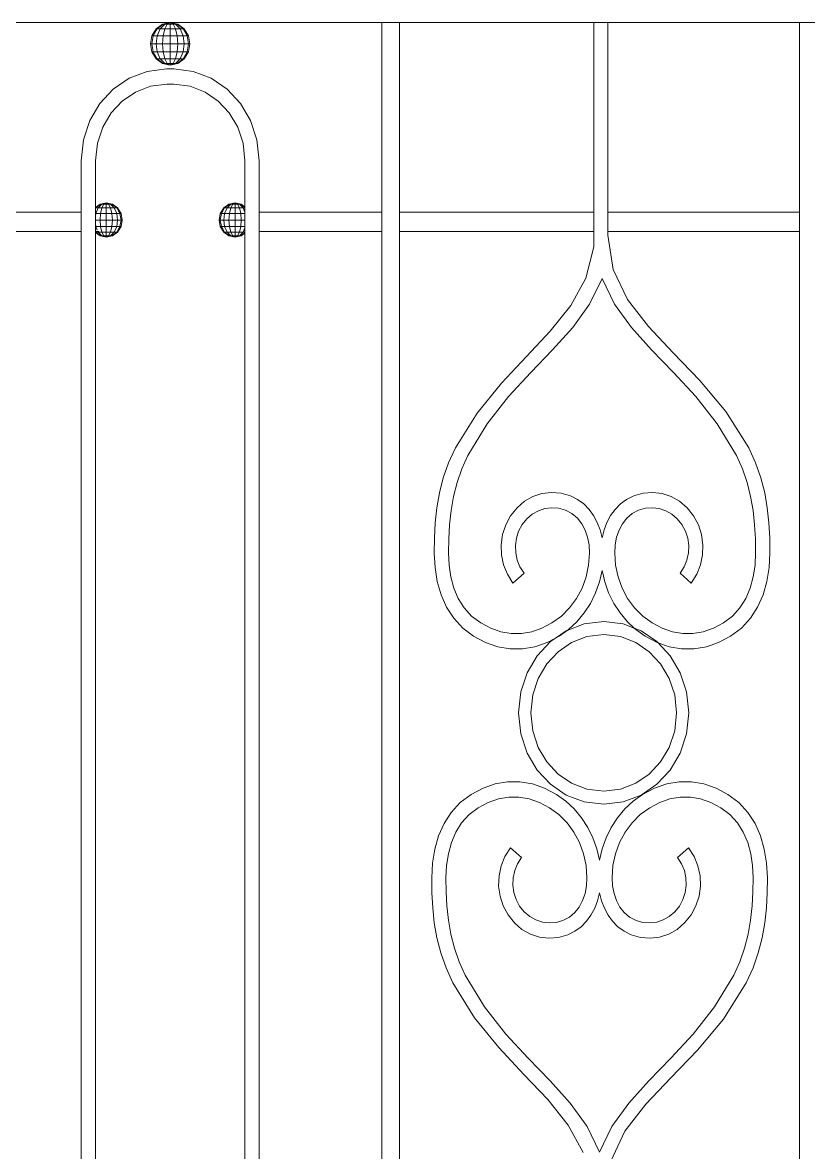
# Model space of a CAD drawing. Header units: millimetres. Extents: x 1832547 to 2001569, y -558009 to -417808.
# Drawn here: x 1949505 to 1949922, y -523340 to -522740 of the extents above; entities that cross this region are included whole.
import ezdxf

# ---------------------------------------------------------------- set-up
doc = ezdxf.new("R2010")
doc.units = ezdxf.units.MM
doc.header["$MEASUREMENT"] = 0
doc.layers.add('CA_manh 08', color=8, linetype='CONTINUOUS', lineweight=9)

msp = doc.modelspace()

# ---------------------------------------------------------------- linework, layer by layer
at = {"layer": 'CA_manh 08'}
for p, q in [((1949583.21, -522740.23), (1949472.68, -522740.23)), ((1949573.49, -522747.2), (1949575.77, -522743.53)), ((1949574.23, -522747.2), (1949576.34, -522743.53)), ((1949575.77, -522743.53), (1949579.18, -522741.09)), ((1949576.34, -522743.53), (1949575.77, -522743.53)), ((1949576.34, -522743.53), (1949579.49, -522741.09)), ((1949577.95, -522743.53), (1949576.34, -522743.53)), ((1949576.34, -522747.2), (1949577.95, -522743.53)), ((1949577.95, -522743.53), (1949580.36, -522741.09)), ((1949580.36, -522743.53), (1949577.95, -522743.53)), ((1949579.18, -522741.09), (1949583.21, -522740.23)), ((1949579.49, -522741.09), (1949579.18, -522741.09)), ((1949579.49, -522741.09), (1949583.21, -522740.23)), ((1949580.36, -522741.09), (1949579.49, -522741.09)), ((1949579.49, -522747.2), (1949580.36, -522743.53)), ((1949580.36, -522741.09), (1949583.21, -522740.23)), ((1949581.67, -522741.09), (1949580.36, -522741.09)), ((1949580.36, -522743.53), (1949581.67, -522741.09)), ((1949583.21, -522743.53), (1949580.36, -522743.53)), ((1949581.67, -522741.09), (1949583.21, -522740.23)), ((1949583.21, -522741.09), (1949581.67, -522741.09)), ((1949583.21, -522740.23), (1949583.21, -522741.09)), ((1949584.75, -522741.09), (1949583.21, -522740.23)), ((1949586.05, -522741.09), (1949583.21, -522740.23)), ((1949586.93, -522741.09), (1949583.21, -522740.23)), ((1949587.23, -522741.09), (1949583.21, -522740.23)), ((1949695.67, -522740.23), (1949583.21, -522740.23)), ((1949583.21, -522741.09), (1949584.75, -522741.09)), ((1949583.21, -522741.09), (1949583.21, -522743.53)), ((1949586.05, -522743.53), (1949583.21, -522743.53)), ((1949583.21, -522743.53), (1949583.21, -522747.2)), ((1949584.75, -522741.09), (1949586.05, -522741.09)), ((1949586.05, -522743.53), (1949584.75, -522741.09)), ((1949586.05, -522741.09), (1949586.93, -522741.09)), ((1949588.47, -522743.53), (1949586.05, -522741.09)), ((1949588.47, -522743.53), (1949586.05, -522743.53)), ((1949586.93, -522747.2), (1949586.05, -522743.53)), ((1949586.93, -522741.09), (1949587.23, -522741.09)), ((1949590.08, -522743.53), (1949586.93, -522741.09)), ((1949590.64, -522743.53), (1949587.23, -522741.09)), ((1949590.08, -522743.53), (1949588.47, -522743.53)), ((1949590.08, -522747.2), (1949588.47, -522743.53)), ((1949590.64, -522743.53), (1949590.08, -522743.53)), ((1949592.18, -522747.2), (1949590.08, -522743.53)), ((1949592.92, -522747.2), (1949590.64, -522743.53)), ((1949705.13, -522740.23), (1949695.67, -522740.23)), ((1949695.67, -522841), (1949695.67, -522740.23)), ((1949705.13, -522740.23), (1949705.13, -522841)), ((1949808.33, -522740.23), (1949705.13, -522740.23)), ((1949808.33, -522740.23), (1949808.33, -522841)), ((1949808.33, -522740.23), (1949815.9, -522740.23)), ((1949815.9, -522740.23), (1949815.9, -522841)), ((1949917.75, -522740.23), (1949815.9, -522740.23)), ((1949917.75, -522740.23), (1949927.2, -522740.23)), ((1949917.75, -522841), (1949917.75, -522740.23)), ((1949572.69, -522751.52), (1949573.49, -522747.2)), ((1949574.23, -522747.2), (1949573.49, -522747.2)), ((1949573.49, -522751.52), (1949574.23, -522747.2)), ((1949576.34, -522747.2), (1949574.23, -522747.2)), ((1949575.77, -522751.52), (1949576.34, -522747.2)), ((1949579.49, -522747.2), (1949576.34, -522747.2)), ((1949579.18, -522751.52), (1949579.49, -522747.2)), ((1949583.21, -522747.2), (1949579.49, -522747.2)), ((1949586.93, -522747.2), (1949583.21, -522747.2)), ((1949583.21, -522747.2), (1949583.21, -522751.52)), ((1949590.08, -522747.2), (1949586.93, -522747.2)), ((1949587.23, -522751.52), (1949586.93, -522747.2)), ((1949592.18, -522747.2), (1949590.08, -522747.2)), ((1949590.64, -522751.52), (1949590.08, -522747.2)), ((1949592.92, -522747.2), (1949592.18, -522747.2)), ((1949592.92, -522751.52), (1949592.18, -522747.2)), ((1949593.72, -522751.52), (1949592.92, -522747.2)), ((1949573.49, -522751.52), (1949572.69, -522751.52)), ((1949573.49, -522755.84), (1949572.69, -522751.52)), ((1949575.77, -522751.52), (1949573.49, -522751.52)), ((1949574.23, -522755.84), (1949573.49, -522751.52)), ((1949574.23, -522755.84), (1949573.49, -522755.84)), ((1949575.77, -522759.51), (1949573.49, -522755.84)), ((1949576.34, -522755.84), (1949574.23, -522755.84)), ((1949576.34, -522759.51), (1949574.23, -522755.84)), ((1949579.18, -522751.52), (1949575.77, -522751.52)), ((1949576.34, -522755.84), (1949575.77, -522751.52)), ((1949579.49, -522755.84), (1949576.34, -522755.84)), ((1949577.95, -522759.51), (1949576.34, -522755.84)), ((1949583.21, -522751.52), (1949579.18, -522751.52)), ((1949579.49, -522755.84), (1949579.18, -522751.52)), ((1949583.21, -522755.84), (1949579.49, -522755.84)), ((1949580.36, -522759.51), (1949579.49, -522755.84)), ((1949587.23, -522751.52), (1949583.21, -522751.52)), ((1949583.21, -522751.52), (1949583.21, -522755.84)), ((1949586.93, -522755.84), (1949583.21, -522755.84)), ((1949583.21, -522755.84), (1949583.21, -522759.51)), ((1949586.05, -522759.51), (1949586.93, -522755.84)), ((1949586.93, -522755.84), (1949587.23, -522751.52)), ((1949590.08, -522755.84), (1949586.93, -522755.84)), ((1949590.64, -522751.52), (1949587.23, -522751.52)), ((1949588.47, -522759.51), (1949590.08, -522755.84)), ((1949590.08, -522755.84), (1949590.64, -522751.52)), ((1949592.18, -522755.84), (1949590.08, -522755.84)), ((1949590.08, -522759.51), (1949592.18, -522755.84)), ((1949592.92, -522751.52), (1949590.64, -522751.52)), ((1949590.64, -522759.51), (1949592.92, -522755.84)), ((1949592.18, -522755.84), (1949592.92, -522751.52)), ((1949592.92, -522755.84), (1949592.18, -522755.84)), ((1949593.72, -522751.52), (1949592.92, -522751.52)), ((1949592.92, -522755.84), (1949593.72, -522751.52)), ((1949576.34, -522759.51), (1949575.77, -522759.51)), ((1949579.18, -522761.96), (1949575.77, -522759.51)), ((1949577.95, -522759.51), (1949576.34, -522759.51)), ((1949579.49, -522761.96), (1949576.34, -522759.51)), ((1949580.36, -522759.51), (1949577.95, -522759.51)), ((1949580.36, -522761.96), (1949577.95, -522759.51)), ((1949579.49, -522761.96), (1949579.18, -522761.96)), ((1949583.21, -522762.82), (1949579.18, -522761.96)), ((1949580.36, -522761.96), (1949579.49, -522761.96)), ((1949583.21, -522762.82), (1949579.49, -522761.96)), ((1949583.21, -522759.51), (1949580.36, -522759.51)), ((1949581.67, -522761.96), (1949580.36, -522759.51)), ((1949581.67, -522761.96), (1949580.36, -522761.96)), ((1949583.21, -522762.82), (1949580.36, -522761.96)), ((1949583.21, -522761.96), (1949581.67, -522761.96)), ((1949583.21, -522762.82), (1949581.67, -522761.96)), ((1949586.05, -522759.51), (1949583.21, -522759.51)), ((1949583.21, -522759.51), (1949583.21, -522761.96)), ((1949584.75, -522761.96), (1949583.21, -522761.96)), ((1949583.21, -522761.96), (1949583.21, -522762.82)), ((1949583.21, -522762.82), (1949587.23, -522761.96)), ((1949583.21, -522762.82), (1949586.93, -522761.96)), ((1949583.21, -522762.82), (1949586.05, -522761.96)), ((1949583.21, -522762.82), (1949584.75, -522761.96)), ((1949584.75, -522761.96), (1949586.05, -522759.51)), ((1949586.05, -522761.96), (1949584.75, -522761.96)), ((1949588.47, -522759.51), (1949586.05, -522759.51)), ((1949586.05, -522761.96), (1949588.47, -522759.51)), ((1949586.93, -522761.96), (1949586.05, -522761.96)), ((1949586.93, -522761.96), (1949590.08, -522759.51)), ((1949586.93, -522761.96), (1949587.23, -522761.96)), ((1949587.23, -522761.96), (1949590.64, -522759.51)), ((1949590.08, -522759.51), (1949588.47, -522759.51)), ((1949590.64, -522759.51), (1949590.08, -522759.51)), ((1949570.92, -522766.14), (1949561.37, -522769.81)), ((1949581.32, -522764.85), (1949570.92, -522766.14)), ((1949585.11, -522764.85), (1949581.32, -522764.85)), ((1949595.51, -522766.14), (1949585.11, -522764.85)), ((1949605.06, -522769.81), (1949595.51, -522766.14)), ((1949561.37, -522769.81), (1949552.94, -522775.57)), ((1949564.71, -522777.12), (1949572.68, -522774.06)), ((1949572.68, -522774.06), (1949581.35, -522772.98)), ((1949581.35, -522772.98), (1949585.07, -522772.98)), ((1949585.07, -522772.98), (1949593.75, -522774.06)), ((1949593.75, -522774.06), (1949601.72, -522777.12)), ((1949613.49, -522775.57), (1949605.06, -522769.81)), ((1949552.94, -522775.57), (1949545.9, -522783.13)), ((1949557.68, -522781.92), (1949564.71, -522777.12)), ((1949601.72, -522777.12), (1949608.75, -522781.92)), ((1949620.53, -522783.13), (1949613.49, -522775.57)), ((1949545.9, -522783.13), (1949540.54, -522792.18)), ((1949551.81, -522788.23), (1949557.68, -522781.92)), ((1949608.75, -522781.92), (1949614.61, -522788.22)), ((1949625.89, -522792.18), (1949620.53, -522783.13)), ((1949540.54, -522792.18), (1949537.12, -522802.45)), ((1949547.34, -522795.78), (1949551.81, -522788.23)), ((1949614.61, -522788.22), (1949619.09, -522795.77)), ((1949629.31, -522802.45), (1949625.89, -522792.18)), ((1949544.49, -522804.34), (1949547.34, -522795.78)), ((1949619.09, -522795.77), (1949621.94, -522804.33)), ((1949537.12, -522802.45), (1949535.92, -522813.62)), ((1949543.49, -522813.65), (1949544.49, -522804.34)), ((1949621.94, -522804.33), (1949622.94, -522813.65)), ((1949630.51, -522813.62), (1949629.31, -522802.45)), ((1949535.92, -522841), (1949535.92, -522813.62)), ((1949543.49, -522813.65), (1949543.49, -522838.46)), ((1949622.94, -522838.1), (1949622.94, -522813.65)), ((1949630.51, -522813.62), (1949630.51, -522841)), ((1949543.49, -522838.46), (1949545.98, -522836.67)), ((1949543.49, -522838.65), (1949543.49, -522838.46)), ((1949543.68, -522838.65), (1949543.49, -522838.65)), ((1949543.49, -522838.99), (1949543.68, -522838.65)), ((1949543.49, -522838.99), (1949543.49, -522838.65)), ((1949543.49, -522841), (1949543.49, -522838.99)), ((1949543.68, -522838.65), (1949546.23, -522836.67)), ((1949544.99, -522838.65), (1949543.68, -522838.65)), ((1949543.68, -522841.62), (1949544.99, -522838.65)), ((1949544.99, -522838.65), (1949546.94, -522836.67)), ((1949546.94, -522838.65), (1949544.99, -522838.65)), ((1949545.98, -522836.67), (1949549.24, -522835.97)), ((1949546.23, -522836.67), (1949545.98, -522836.67)), ((1949546.23, -522836.67), (1949549.24, -522835.97)), ((1949546.94, -522836.67), (1949546.23, -522836.67)), ((1949546.23, -522841.62), (1949546.94, -522838.65)), ((1949546.94, -522836.67), (1949549.24, -522835.97)), ((1949548, -522836.67), (1949546.94, -522836.67)), ((1949546.94, -522838.65), (1949548, -522836.67)), ((1949549.24, -522838.65), (1949546.94, -522838.65)), ((1949548, -522836.67), (1949549.24, -522835.97)), ((1949549.24, -522836.67), (1949548, -522836.67)), ((1949549.24, -522835.97), (1949549.24, -522836.67)), ((1949550.49, -522836.67), (1949549.24, -522835.97)), ((1949552.5, -522836.67), (1949549.24, -522835.97)), ((1949552.25, -522836.67), (1949549.24, -522835.97)), ((1949551.55, -522836.67), (1949549.24, -522835.97)), ((1949549.24, -522836.67), (1949550.49, -522836.67)), ((1949549.24, -522836.67), (1949549.24, -522838.65)), ((1949551.55, -522838.65), (1949549.24, -522838.65)), ((1949549.24, -522838.65), (1949549.24, -522841.62)), ((1949551.55, -522836.67), (1949550.49, -522836.67)), ((1949551.55, -522838.65), (1949550.49, -522836.67)), ((1949552.25, -522836.67), (1949551.55, -522836.67)), ((1949553.5, -522838.65), (1949551.55, -522836.67)), ((1949553.5, -522838.65), (1949551.55, -522838.65)), ((1949552.25, -522841.62), (1949551.55, -522838.65)), ((1949552.5, -522836.67), (1949552.25, -522836.67)), ((1949554.8, -522838.65), (1949552.25, -522836.67)), ((1949555.26, -522838.65), (1949552.5, -522836.67)), ((1949554.8, -522838.65), (1949553.5, -522838.65)), ((1949554.8, -522841.62), (1949553.5, -522838.65)), ((1949554.8, -522838.65), (1949555.26, -522838.65)), ((1949556.51, -522841.62), (1949554.8, -522838.65)), ((1949557.11, -522841.62), (1949555.26, -522838.65)), ((1949609.82, -522841.62), (1949611.67, -522838.65)), ((1949610.42, -522841.62), (1949612.13, -522838.65)), ((1949611.67, -522838.65), (1949614.43, -522836.67)), ((1949612.13, -522838.65), (1949611.67, -522838.65)), ((1949612.13, -522838.65), (1949614.68, -522836.67)), ((1949613.43, -522838.65), (1949612.13, -522838.65)), ((1949612.13, -522841.62), (1949613.43, -522838.65)), ((1949613.43, -522838.65), (1949615.38, -522836.67)), ((1949615.38, -522838.65), (1949613.43, -522838.65)), ((1949614.43, -522836.67), (1949617.69, -522835.97)), ((1949614.68, -522836.67), (1949614.43, -522836.67)), ((1949614.68, -522836.67), (1949617.69, -522835.97)), ((1949615.38, -522836.67), (1949614.68, -522836.67)), ((1949614.68, -522841.62), (1949615.38, -522838.65)), ((1949615.38, -522836.67), (1949617.69, -522835.97)), ((1949616.44, -522836.67), (1949615.38, -522836.67)), ((1949615.38, -522838.65), (1949616.44, -522836.67)), ((1949617.69, -522838.65), (1949615.38, -522838.65)), ((1949616.44, -522836.67), (1949617.69, -522835.97)), ((1949617.69, -522836.67), (1949616.44, -522836.67)), ((1949617.69, -522835.97), (1949617.69, -522836.67)), ((1949618.93, -522836.67), (1949617.69, -522835.97)), ((1949620.94, -522836.67), (1949617.69, -522835.97)), ((1949620.7, -522836.67), (1949617.69, -522835.97)), ((1949619.99, -522836.67), (1949617.69, -522835.97)), ((1949617.69, -522836.67), (1949618.93, -522836.67)), ((1949617.69, -522836.67), (1949617.69, -522838.65)), ((1949619.99, -522838.65), (1949617.69, -522838.65)), ((1949617.69, -522838.65), (1949617.69, -522841.62)), ((1949619.99, -522836.67), (1949618.93, -522836.67)), ((1949619.99, -522838.65), (1949618.93, -522836.67)), ((1949620.7, -522836.67), (1949619.99, -522836.67)), ((1949621.94, -522838.65), (1949619.99, -522836.67)), ((1949621.94, -522838.65), (1949619.99, -522838.65)), ((1949620.7, -522841.62), (1949619.99, -522838.65)), ((1949620.94, -522836.67), (1949620.7, -522836.67)), ((1949622.94, -522838.41), (1949620.7, -522836.67)), ((1949622.94, -522838.1), (1949620.94, -522836.67)), ((1949622.94, -522838.65), (1949621.94, -522838.65)), ((1949622.94, -522840.92), (1949621.94, -522838.65)), ((1949622.94, -522838.41), (1949622.94, -522838.1)), ((1949622.94, -522838.41), (1949622.94, -522838.65)), ((1949622.94, -522838.65), (1949622.94, -522840.92)), ((1949535.92, -522841), (1949472.68, -522841)), ((1949535.92, -522841), (1949535.92, -522851.16)), ((1949543.61, -522841), (1949543.49, -522841)), ((1949543.49, -522841.62), (1949543.49, -522841)), ((1949543.68, -522841.62), (1949543.49, -522841.62)), ((1949543.49, -522843.09), (1949543.68, -522841.62)), ((1949543.49, -522843.09), (1949543.49, -522841.62)), ((1949543.49, -522845.12), (1949543.49, -522843.09)), ((1949545.98, -522845.12), (1949543.49, -522845.12)), ((1949543.49, -522847.14), (1949543.49, -522845.12)), ((1949546.23, -522841.62), (1949543.68, -522841.62)), ((1949545.98, -522845.12), (1949546.23, -522841.62)), ((1949549.24, -522845.12), (1949545.98, -522845.12)), ((1949546.23, -522848.61), (1949545.98, -522845.12)), ((1949549.24, -522841.62), (1949546.23, -522841.62)), ((1949552.25, -522841.62), (1949549.24, -522841.62)), ((1949549.24, -522841.62), (1949549.24, -522845.12)), ((1949552.5, -522845.12), (1949549.24, -522845.12)), ((1949549.24, -522845.12), (1949549.24, -522848.61)), ((1949554.8, -522841.62), (1949552.25, -522841.62)), ((1949552.5, -522845.12), (1949552.25, -522841.62)), ((1949552.25, -522848.61), (1949552.5, -522845.12)), ((1949555.26, -522845.12), (1949552.5, -522845.12)), ((1949556.51, -522841.62), (1949554.8, -522841.62)), ((1949555.26, -522845.12), (1949554.8, -522841.62)), ((1949554.8, -522848.61), (1949555.26, -522845.12)), ((1949557.11, -522845.12), (1949555.26, -522845.12)), ((1949557.11, -522841.62), (1949556.51, -522841.62)), ((1949557.11, -522845.12), (1949556.51, -522841.62)), ((1949556.51, -522848.61), (1949557.11, -522845.12)), ((1949557.75, -522845.12), (1949557.11, -522841.62)), ((1949557.75, -522845.12), (1949557.11, -522845.12)), ((1949557.11, -522848.61), (1949557.75, -522845.12)), ((1949609.17, -522845.12), (1949609.82, -522841.62)), ((1949609.82, -522845.12), (1949609.17, -522845.12)), ((1949609.82, -522848.61), (1949609.17, -522845.12)), ((1949610.42, -522841.62), (1949609.82, -522841.62)), ((1949609.82, -522845.12), (1949610.42, -522841.62)), ((1949611.67, -522845.12), (1949609.82, -522845.12)), ((1949610.42, -522848.61), (1949609.82, -522845.12)), ((1949612.13, -522841.62), (1949610.42, -522841.62)), ((1949611.67, -522845.12), (1949612.13, -522841.62)), ((1949614.43, -522845.12), (1949611.67, -522845.12)), ((1949612.13, -522848.61), (1949611.67, -522845.12)), ((1949614.68, -522841.62), (1949612.13, -522841.62)), ((1949614.43, -522845.12), (1949614.68, -522841.62)), ((1949617.69, -522845.12), (1949614.43, -522845.12)), ((1949614.68, -522848.61), (1949614.43, -522845.12)), ((1949617.69, -522841.62), (1949614.68, -522841.62)), ((1949620.7, -522841.62), (1949617.69, -522841.62)), ((1949617.69, -522841.62), (1949617.69, -522845.12)), ((1949620.94, -522845.12), (1949617.69, -522845.12)), ((1949617.69, -522845.12), (1949617.69, -522848.61)), ((1949622.94, -522841.62), (1949620.7, -522841.62)), ((1949620.94, -522845.12), (1949620.7, -522841.62)), ((1949620.7, -522848.61), (1949620.94, -522845.12)), ((1949622.94, -522845.12), (1949620.94, -522845.12)), ((1949622.94, -522840.92), (1949622.94, -522841.62)), ((1949622.94, -522841.62), (1949622.94, -522845.12)), ((1949622.94, -522845.12), (1949622.94, -522848.61)), ((1949695.67, -522841), (1949630.51, -522841)), ((1949630.51, -522841), (1949630.51, -522851.16)), ((1949695.67, -522841), (1949695.67, -522851.16)), ((1949808.33, -522841), (1949705.13, -522841)), ((1949705.13, -522851.16), (1949705.13, -522841)), ((1949808.33, -522851.16), (1949808.33, -522841)), ((1949917.75, -522841), (1949815.9, -522841)), ((1949815.9, -522841), (1949815.9, -522851.16)), ((1949917.75, -522851.16), (1949917.75, -522841)), ((1949472.68, -522851.16), (1949535.92, -522851.16)), ((1949535.92, -523363.43), (1949535.92, -522851.16)), ((1949543.68, -522848.61), (1949543.49, -522847.14)), ((1949543.49, -522848.61), (1949543.49, -522847.14)), ((1949543.68, -522848.61), (1949543.49, -522848.61)), ((1949543.49, -522851.16), (1949543.49, -522848.61)), ((1949543.49, -522851.16), (1949544.8, -522851.16)), ((1949543.49, -522851.25), (1949543.49, -522851.16)), ((1949543.68, -522851.58), (1949543.49, -522851.25)), ((1949543.49, -522851.58), (1949543.49, -522851.25)), ((1949543.68, -522851.58), (1949543.49, -522851.58)), ((1949543.49, -522851.77), (1949543.49, -522851.58)), ((1949543.49, -522851.77), (1949543.49, -523361.66)), ((1949545.98, -522853.56), (1949543.49, -522851.77)), ((1949546.23, -522848.61), (1949543.68, -522848.61)), ((1949544.48, -522850.42), (1949543.68, -522848.61)), ((1949544.99, -522851.58), (1949543.68, -522851.58)), ((1949546.23, -522853.56), (1949543.68, -522851.58)), ((1949544.99, -522851.58), (1949544.8, -522851.16)), ((1949544.8, -522851.16), (1949545.28, -522851.16)), ((1949546.94, -522851.58), (1949544.99, -522851.58)), ((1949546.94, -522853.56), (1949544.99, -522851.58)), ((1949549.24, -522848.61), (1949546.23, -522848.61)), ((1949546.94, -522851.58), (1949546.23, -522848.61)), ((1949549.24, -522851.58), (1949546.94, -522851.58)), ((1949548, -522853.56), (1949546.94, -522851.58)), ((1949552.25, -522848.61), (1949549.24, -522848.61)), ((1949549.24, -522848.61), (1949549.24, -522851.58)), ((1949551.55, -522851.58), (1949549.24, -522851.58)), ((1949549.24, -522851.58), (1949549.24, -522853.56)), ((1949550.49, -522853.56), (1949551.55, -522851.58)), ((1949551.55, -522851.58), (1949552.25, -522848.61)), ((1949553.5, -522851.58), (1949551.55, -522851.58)), ((1949551.55, -522853.56), (1949553.5, -522851.58)), ((1949554.8, -522848.61), (1949552.25, -522848.61)), ((1949552.25, -522853.56), (1949554.8, -522851.58)), ((1949552.5, -522853.56), (1949555.26, -522851.58)), ((1949553.5, -522851.58), (1949554.8, -522848.61)), ((1949554.8, -522851.58), (1949553.5, -522851.58)), ((1949556.51, -522848.61), (1949554.8, -522848.61)), ((1949554.8, -522851.58), (1949556.51, -522848.61)), ((1949555.26, -522851.58), (1949554.8, -522851.58)), ((1949555.26, -522851.58), (1949557.11, -522848.61)), ((1949557.11, -522848.61), (1949556.51, -522848.61)), ((1949610.42, -522848.61), (1949609.82, -522848.61)), ((1949611.67, -522851.58), (1949609.82, -522848.61)), ((1949612.13, -522848.61), (1949610.42, -522848.61)), ((1949612.13, -522851.58), (1949610.42, -522848.61)), ((1949612.13, -522851.58), (1949611.67, -522851.58)), ((1949614.43, -522853.56), (1949611.67, -522851.58)), ((1949614.68, -522848.61), (1949612.13, -522848.61)), ((1949613.43, -522851.58), (1949612.13, -522848.61)), ((1949613.43, -522851.58), (1949612.13, -522851.58)), ((1949614.68, -522853.56), (1949612.13, -522851.58)), ((1949615.38, -522851.58), (1949613.43, -522851.58)), ((1949615.38, -522853.56), (1949613.43, -522851.58)), ((1949617.69, -522848.61), (1949614.68, -522848.61)), ((1949615.38, -522851.58), (1949614.68, -522848.61)), ((1949617.69, -522851.58), (1949615.38, -522851.58)), ((1949616.44, -522853.56), (1949615.38, -522851.58)), ((1949620.7, -522848.61), (1949617.69, -522848.61)), ((1949617.69, -522848.61), (1949617.69, -522851.58)), ((1949619.99, -522851.58), (1949617.69, -522851.58)), ((1949617.69, -522851.58), (1949617.69, -522853.56)), ((1949618.93, -522853.56), (1949619.99, -522851.58)), ((1949619.99, -522851.58), (1949620.7, -522848.61)), ((1949621.94, -522851.58), (1949619.99, -522851.58)), ((1949619.99, -522853.56), (1949621.94, -522851.58)), ((1949622.94, -522848.61), (1949620.7, -522848.61)), ((1949620.7, -522853.56), (1949622.94, -522851.82)), ((1949620.94, -522853.56), (1949622.94, -522852.13)), ((1949621.94, -522851.58), (1949622.94, -522849.32)), ((1949622.94, -522851.58), (1949621.94, -522851.58)), ((1949622.94, -522848.61), (1949622.94, -522849.32)), ((1949622.94, -522849.32), (1949622.94, -522851.58)), ((1949622.94, -522851.58), (1949622.94, -522851.82)), ((1949622.94, -522852.13), (1949622.94, -522851.82)), ((1949622.94, -522852.13), (1949622.94, -523368.32)), ((1949630.51, -522851.16), (1949695.67, -522851.16)), ((1949630.51, -522851.16), (1949630.51, -523363.43)), ((1949695.67, -523363.43), (1949695.67, -522851.16)), ((1949705.13, -522851.16), (1949808.33, -522851.16)), ((1949705.13, -522851.16), (1949705.13, -523363.43)), ((1949808.33, -522859.32), (1949808.33, -522851.16)), ((1949815.9, -522851.16), (1949917.75, -522851.16)), ((1949815.9, -522851.16), (1949815.9, -522853.15)), ((1949917.75, -523363.43), (1949917.75, -522851.16)), ((1949546.23, -522853.56), (1949545.98, -522853.56)), ((1949549.24, -522854.26), (1949545.98, -522853.56)), ((1949546.94, -522853.56), (1949546.23, -522853.56)), ((1949549.24, -522854.26), (1949546.23, -522853.56)), ((1949548, -522853.56), (1949546.94, -522853.56)), ((1949549.24, -522854.26), (1949546.94, -522853.56)), ((1949549.24, -522853.56), (1949548, -522853.56)), ((1949549.24, -522854.26), (1949548, -522853.56)), ((1949550.49, -522853.56), (1949549.24, -522853.56)), ((1949549.24, -522853.56), (1949549.24, -522854.26)), ((1949549.24, -522854.26), (1949552.5, -522853.56)), ((1949549.24, -522854.26), (1949552.25, -522853.56)), ((1949549.24, -522854.26), (1949551.55, -522853.56)), ((1949549.24, -522854.26), (1949550.49, -522853.56)), ((1949551.55, -522853.56), (1949550.49, -522853.56)), ((1949552.25, -522853.56), (1949551.55, -522853.56)), ((1949552.25, -522853.56), (1949552.5, -522853.56)), ((1949614.68, -522853.56), (1949614.43, -522853.56)), ((1949617.69, -522854.26), (1949614.43, -522853.56)), ((1949615.38, -522853.56), (1949614.68, -522853.56)), ((1949617.69, -522854.26), (1949614.68, -522853.56)), ((1949616.44, -522853.56), (1949615.38, -522853.56)), ((1949617.69, -522854.26), (1949615.38, -522853.56)), ((1949617.69, -522853.56), (1949616.44, -522853.56)), ((1949617.69, -522854.26), (1949616.44, -522853.56)), ((1949618.93, -522853.56), (1949617.69, -522853.56)), ((1949617.69, -522853.56), (1949617.69, -522854.26)), ((1949617.69, -522854.26), (1949620.94, -522853.56)), ((1949617.69, -522854.26), (1949620.7, -522853.56)), ((1949617.69, -522854.26), (1949619.99, -522853.56)), ((1949617.69, -522854.26), (1949618.93, -522853.56)), ((1949619.99, -522853.56), (1949618.93, -522853.56)), ((1949620.7, -522853.56), (1949619.99, -522853.56)), ((1949620.7, -522853.56), (1949620.94, -522853.56)), ((1949815.9, -522853.15), (1949818.74, -522871.46)), ((1949804.18, -522875.94), (1949808.33, -522859.32)), ((1949796.13, -522890.56), (1949804.18, -522875.94)), ((1949812.79, -522876.17), (1949806.17, -522889.88)), ((1949819.41, -522889.88), (1949812.79, -522876.17)), ((1949818.74, -522871.46), (1949826.33, -522887.25)), ((1949826.33, -522887.25), (1949837.38, -522901.6)), ((1949785.24, -522904.11), (1949796.13, -522890.56)), ((1949806.17, -522889.88), (1949797.18, -522902.28)), ((1949828.41, -522902.28), (1949819.41, -522889.88)), ((1949772.6, -522917.51), (1949785.24, -522904.11)), ((1949797.18, -522902.28), (1949786.52, -522914.09)), ((1949839.07, -522914.09), (1949828.41, -522902.28)), ((1949837.38, -522901.6), (1949850.63, -522915.58)), ((1949759.26, -522931.7), (1949772.6, -522917.51)), ((1949786.52, -522914.09), (1949774.9, -522926.04)), ((1949850.68, -522926.04), (1949839.07, -522914.09)), ((1949850.63, -522915.58), (1949864.8, -522930.28)), ((1949774.9, -522926.04), (1949763.04, -522938.88)), ((1949862.55, -522938.88), (1949850.68, -522926.04)), ((1949864.8, -522930.28), (1949878.6, -522946.78)), ((1949746.31, -522947.61), (1949759.26, -522931.7)), ((1949763.04, -522938.88), (1949751.64, -522953.33)), ((1949873.94, -522953.33), (1949862.55, -522938.88)), ((1949734.81, -522966.16), (1949746.31, -522947.61)), ((1949878.6, -522946.78), (1949890.78, -522966.16)), ((1949751.64, -522953.33), (1949741.42, -522970.12)), ((1949884.17, -522970.12), (1949873.94, -522953.33)), ((1949731.18, -522974.09), (1949734.81, -522966.16)), ((1949890.78, -522966.16), (1949894.41, -522974.09)), ((1949741.42, -522970.12), (1949738.19, -522977.24)), ((1949887.4, -522977.24), (1949884.17, -522970.12)), ((1949728.4, -522982.03), (1949731.18, -522974.09)), ((1949738.19, -522977.24), (1949735.68, -522984.53)), ((1949889.91, -522984.53), (1949887.4, -522977.24)), ((1949894.41, -522974.09), (1949897.18, -522982.03)), ((1949726.37, -522989.99), (1949728.4, -522982.03)), ((1949735.68, -522984.53), (1949733.81, -522991.95)), ((1949891.77, -522991.95), (1949889.91, -522984.53)), ((1949897.18, -522982.03), (1949899.22, -522989.99)), ((1949724.97, -522997.97), (1949726.37, -522989.99)), ((1949776.05, -522992.01), (1949780.85, -522990.42)), ((1949780.85, -522990.42), (1949785.87, -522989.8)), ((1949785.87, -522989.8), (1949790.96, -522990.2)), ((1949790.96, -522990.2), (1949796, -522991.64)), ((1949829.59, -522991.64), (1949834.63, -522990.2)), ((1949834.63, -522990.2), (1949839.72, -522989.8)), ((1949839.72, -522989.8), (1949844.73, -522990.42)), ((1949844.73, -522990.42), (1949849.54, -522992.01)), ((1949899.22, -522989.99), (1949900.61, -522997.97)), ((1949733.81, -522991.95), (1949732.51, -522999.45)), ((1949767.57, -522997.92), (1949771.58, -522994.52)), ((1949771.58, -522994.52), (1949776.05, -522992.01)), ((1949796, -522991.64), (1949799.73, -522993.51)), ((1949799.73, -522993.51), (1949803.01, -522995.93)), ((1949803.01, -522995.93), (1949805.86, -522998.82)), ((1949819.73, -522998.82), (1949822.57, -522995.93)), ((1949822.57, -522995.93), (1949825.86, -522993.51)), ((1949825.86, -522993.51), (1949829.59, -522991.64)), ((1949849.54, -522992.01), (1949854.01, -522994.52)), ((1949854.01, -522994.52), (1949858.02, -522997.92)), ((1949893.08, -522999.45), (1949891.77, -522991.95)), ((1949724.12, -523005.96), (1949724.97, -522997.97)), ((1949732.51, -522999.45), (1949731.69, -523006.98)), ((1949761.56, -523007.02), (1949764.16, -523002.17)), ((1949764.16, -523002.17), (1949767.57, -522997.92)), ((1949775.69, -523001.34), (1949772.8, -523003.8)), ((1949778.92, -522999.52), (1949775.69, -523001.34)), ((1949782.39, -522998.37), (1949778.92, -522999.52)), ((1949786.01, -522997.92), (1949782.39, -522998.37)), ((1949789.7, -522998.21), (1949786.01, -522997.92)), ((1949793.35, -522999.26), (1949789.7, -522998.21)), ((1949796.79, -523001.07), (1949793.35, -522999.26)), ((1949799.66, -523003.48), (1949796.79, -523001.07)), ((1949805.86, -522998.82), (1949808.26, -523002.13)), ((1949808.26, -523002.13), (1949810.21, -523005.79)), ((1949815.37, -523005.79), (1949817.33, -523002.13)), ((1949817.33, -523002.13), (1949819.73, -522998.82)), ((1949828.8, -523001.07), (1949825.92, -523003.48)), ((1949832.23, -522999.26), (1949828.8, -523001.07)), ((1949835.89, -522998.21), (1949832.23, -522999.26)), ((1949839.57, -522997.92), (1949835.89, -522998.21)), ((1949843.2, -522998.37), (1949839.57, -522997.92)), ((1949846.67, -522999.52), (1949843.2, -522998.37)), ((1949849.89, -523001.34), (1949846.67, -522999.52)), ((1949852.79, -523003.8), (1949849.89, -523001.34)), ((1949858.02, -522997.92), (1949861.43, -523002.17)), ((1949861.43, -523002.17), (1949864.03, -523007.03)), ((1949893.9, -523006.98), (1949893.08, -522999.45)), ((1949900.61, -522997.97), (1949901.47, -523005.96)), ((1949723.69, -523013.96), (1949724.12, -523005.96)), ((1949731.69, -523006.98), (1949731.26, -523014.49)), ((1949759.9, -523012.21), (1949761.56, -523007.02)), ((1949770.33, -523006.87), (1949768.45, -523010.39)), ((1949772.8, -523003.8), (1949770.33, -523006.87)), ((1949802, -523006.41), (1949799.66, -523003.48)), ((1949803.8, -523009.8), (1949802, -523006.41)), ((1949810.21, -523005.79), (1949811.73, -523009.76)), ((1949813.86, -523009.76), (1949815.37, -523005.79)), ((1949823.59, -523006.41), (1949821.79, -523009.8)), ((1949825.92, -523003.48), (1949823.59, -523006.41)), ((1949855.25, -523006.87), (1949852.79, -523003.8)), ((1949857.14, -523010.39), (1949855.25, -523006.87)), ((1949864.03, -523007.03), (1949865.69, -523012.21)), ((1949894.32, -523014.49), (1949893.9, -523006.98)), ((1949901.47, -523005.96), (1949901.89, -523013.96)), ((1949723.6, -523021.98), (1949723.69, -523013.96)), ((1949731.26, -523014.49), (1949731.16, -523021.92)), ((1949759.16, -523017.57), (1949759.9, -523012.21)), ((1949767.24, -523014.15), (1949766.72, -523018.04)), ((1949768.45, -523010.39), (1949767.24, -523014.15)), ((1949805.08, -523013.58), (1949803.8, -523009.8)), ((1949805.84, -523017.66), (1949805.08, -523013.58)), ((1949811.73, -523009.76), (1949812.79, -523013.96)), ((1949812.79, -523013.96), (1949813.86, -523009.76)), ((1949820.51, -523013.58), (1949819.75, -523017.66)), ((1949821.79, -523009.8), (1949820.51, -523013.58)), ((1949858.34, -523014.15), (1949857.14, -523010.39)), ((1949858.87, -523018.04), (1949858.34, -523014.15)), ((1949865.69, -523012.21), (1949866.42, -523017.57)), ((1949894.42, -523021.92), (1949894.32, -523014.49)), ((1949901.89, -523013.96), (1949901.99, -523021.98)), ((1949759.35, -523022.97), (1949759.16, -523017.57)), ((1949766.72, -523018.04), (1949766.87, -523021.94)), ((1949806.09, -523021.99), (1949805.84, -523017.66)), ((1949819.75, -523017.66), (1949819.5, -523021.99)), ((1949858.72, -523021.94), (1949858.87, -523018.04)), ((1949866.42, -523017.57), (1949866.23, -523022.97)), ((1949724.01, -523029.69), (1949723.6, -523021.98)), ((1949731.16, -523021.92), (1949731.48, -523028.43)), ((1949760.47, -523028.26), (1949759.35, -523022.97)), ((1949766.87, -523021.94), (1949767.68, -523025.77)), ((1949767.68, -523025.77), (1949769.16, -523029.41)), ((1949805.64, -523028.47), (1949806.09, -523021.99)), ((1949819.5, -523021.99), (1949819.95, -523028.47)), ((1949856.43, -523029.41), (1949857.91, -523025.77)), ((1949857.91, -523025.77), (1949858.72, -523021.94)), ((1949866.23, -523022.97), (1949865.12, -523028.26)), ((1949894.1, -523028.43), (1949894.42, -523021.92)), ((1949901.99, -523021.98), (1949901.58, -523029.7)), ((1949725.21, -523037.13), (1949724.01, -523029.69)), ((1949731.48, -523028.43), (1949732.42, -523034.69)), ((1949762.5, -523033.29), (1949760.47, -523028.26)), ((1949771.29, -523032.77), (1949765.43, -523037.92)), ((1949769.16, -523029.41), (1949771.29, -523032.77)), ((1949804.31, -523034.72), (1949805.64, -523028.47)), ((1949812.79, -523031.22), (1949811.38, -523037.34)), ((1949814.2, -523037.34), (1949812.79, -523031.22)), ((1949819.95, -523028.47), (1949821.28, -523034.72)), ((1949854.3, -523032.77), (1949856.43, -523029.41)), ((1949860.15, -523037.92), (1949854.3, -523032.77)), ((1949865.12, -523028.26), (1949863.09, -523033.29)), ((1949893.16, -523034.69), (1949894.1, -523028.43)), ((1949901.58, -523029.7), (1949900.38, -523037.13)), ((1949727.23, -523044.17), (1949725.21, -523037.13)), ((1949732.42, -523034.69), (1949734.04, -523040.62)), ((1949765.43, -523037.92), (1949762.5, -523033.29)), ((1949802.14, -523040.64), (1949804.31, -523034.72)), ((1949811.38, -523037.34), (1949809.3, -523043.2)), ((1949816.28, -523043.2), (1949814.2, -523037.34)), ((1949821.28, -523034.72), (1949823.44, -523040.64)), ((1949863.09, -523033.29), (1949860.15, -523037.92)), ((1949891.55, -523040.62), (1949893.16, -523034.69)), ((1949900.38, -523037.13), (1949898.35, -523044.17)), ((1949730.14, -523050.71), (1949727.23, -523044.17)), ((1949734.04, -523040.62), (1949736.38, -523046.13)), ((1949799.2, -523046.13), (1949802.14, -523040.64)), ((1949809.3, -523043.2), (1949806.58, -523048.72)), ((1949819, -523048.72), (1949816.28, -523043.2)), ((1949823.44, -523040.64), (1949826.39, -523046.13)), ((1949889.21, -523046.13), (1949891.55, -523040.62)), ((1949898.35, -523044.17), (1949895.45, -523050.71)), ((1949733.95, -523056.63), (1949730.14, -523050.71)), ((1949736.38, -523046.13), (1949739.5, -523051.11)), ((1949795.52, -523051.11), (1949799.2, -523046.13)), ((1949806.58, -523048.72), (1949803.26, -523053.84)), ((1949822.33, -523053.84), (1949819, -523048.72)), ((1949826.39, -523046.13), (1949830.07, -523051.11)), ((1949886.08, -523051.11), (1949889.21, -523046.13)), ((1949895.45, -523050.71), (1949891.63, -523056.63)), ((1949738.73, -523061.83), (1949733.95, -523056.63)), ((1949739.5, -523051.11), (1949743.46, -523055.49)), ((1949743.46, -523055.49), (1949748.3, -523059.16)), ((1949786.15, -523059.16), (1949791.15, -523055.49)), ((1949791.15, -523055.49), (1949795.52, -523051.11)), ((1949803.26, -523053.84), (1949799.35, -523058.51)), ((1949826.24, -523058.51), (1949822.33, -523053.84)), ((1949830.07, -523051.11), (1949834.44, -523055.49)), ((1949834.44, -523055.49), (1949839.44, -523059.16)), ((1949877.29, -523059.16), (1949882.13, -523055.49)), ((1949882.13, -523055.49), (1949886.08, -523051.11)), ((1949891.63, -523056.63), (1949886.85, -523061.83)), ((1949744.52, -523066.2), (1949738.73, -523061.83)), ((1949748.3, -523059.16), (1949753.65, -523061.98)), ((1949753.65, -523061.98), (1949759.05, -523063.86)), ((1949775.4, -523063.86), (1949780.81, -523061.98)), ((1949780.81, -523061.98), (1949786.15, -523059.16)), ((1949794.3, -523063.07), (1949803.29, -523059.62)), ((1949794.9, -523062.65), (1949794.3, -523063.07)), ((1949799.35, -523058.51), (1949794.9, -523062.65)), ((1949803.29, -523059.62), (1949813.65, -523058.34)), ((1949813.65, -523058.34), (1949824.01, -523059.62)), ((1949824.01, -523059.62), (1949829.85, -523061.87)), ((1949829.85, -523061.87), (1949826.24, -523058.51)), ((1949830.69, -523062.65), (1949829.85, -523061.87)), ((1949829.85, -523061.87), (1949833.52, -523063.28)), ((1949835.66, -523066.2), (1949830.69, -523062.65)), ((1949839.44, -523059.16), (1949844.78, -523061.98)), ((1949844.78, -523061.98), (1949850.19, -523063.86)), ((1949871.94, -523061.98), (1949866.53, -523063.86)), ((1949871.94, -523061.98), (1949877.29, -523059.16)), ((1949886.85, -523061.83), (1949881.07, -523066.2)), ((1949744.52, -523066.2), (1949750.89, -523069.55)), ((1949759.05, -523063.86), (1949764.5, -523064.8)), ((1949764.5, -523064.8), (1949769.96, -523064.8)), ((1949769.96, -523064.8), (1949775.4, -523063.86)), ((1949788.04, -523067.19), (1949783.56, -523069.55)), ((1949785.37, -523069.02), (1949788.04, -523067.19)), ((1949788.04, -523067.19), (1949793.77, -523063.28)), ((1949789.93, -523066.2), (1949788.04, -523067.19)), ((1949794.3, -523063.07), (1949789.93, -523066.2)), ((1949793.77, -523063.28), (1949794.3, -523063.07)), ((1949804.76, -523066.36), (1949796.6, -523069.49)), ((1949813.65, -523065.26), (1949804.76, -523066.36)), ((1949822.53, -523066.36), (1949813.65, -523065.26)), ((1949830.69, -523069.49), (1949822.53, -523066.36)), ((1949833.52, -523063.28), (1949841.92, -523069.02)), ((1949842.03, -523069.55), (1949835.66, -523066.2)), ((1949850.19, -523063.86), (1949855.63, -523064.8)), ((1949855.63, -523064.8), (1949861.09, -523064.8)), ((1949861.09, -523064.8), (1949866.53, -523063.86)), ((1949881.07, -523066.2), (1949874.7, -523069.55)), ((1949757.38, -523071.78), (1949750.89, -523069.55)), ((1949763.93, -523072.9), (1949757.38, -523071.78)), ((1949770.51, -523072.9), (1949763.93, -523072.9)), ((1949777.07, -523071.78), (1949770.51, -523072.9)), ((1949783.56, -523069.55), (1949777.07, -523071.78)), ((1949778.37, -523076.54), (1949785.37, -523069.02)), ((1949789.4, -523074.41), (1949783.4, -523080.87)), ((1949796.6, -523069.49), (1949789.4, -523074.41)), ((1949837.89, -523074.41), (1949830.69, -523069.49)), ((1949843.89, -523080.87), (1949837.89, -523074.41)), ((1949841.92, -523069.02), (1949842.6, -523069.75)), ((1949842.6, -523069.75), (1949842.03, -523069.55)), ((1949842.6, -523069.75), (1949848.52, -523071.78)), ((1949842.6, -523069.75), (1949848.92, -523076.54)), ((1949855.07, -523072.9), (1949848.52, -523071.78)), ((1949861.65, -523072.9), (1949855.07, -523072.9)), ((1949868.21, -523071.78), (1949861.65, -523072.9)), ((1949874.7, -523069.55), (1949868.21, -523071.78)), ((1949773.03, -523085.56), (1949778.37, -523076.54)), ((1949848.92, -523076.54), (1949854.26, -523085.56)), ((1949769.63, -523095.78), (1949773.03, -523085.56)), ((1949783.4, -523080.87), (1949778.82, -523088.6)), ((1949848.47, -523088.6), (1949843.89, -523080.87)), ((1949854.26, -523085.56), (1949857.67, -523095.78)), ((1949778.82, -523088.6), (1949775.9, -523097.36)), ((1949851.39, -523097.36), (1949848.47, -523088.6)), ((1949768.43, -523106.91), (1949769.63, -523095.78)), ((1949775.9, -523097.36), (1949774.87, -523106.91)), ((1949852.42, -523106.91), (1949851.39, -523097.36)), ((1949857.67, -523095.78), (1949858.86, -523106.91)), ((1949769.63, -523118.04), (1949768.43, -523106.91)), ((1949774.87, -523106.91), (1949775.9, -523116.45)), ((1949851.39, -523116.45), (1949852.42, -523106.91)), ((1949858.86, -523106.91), (1949857.67, -523118.04)), ((1949775.9, -523116.45), (1949778.82, -523125.21)), ((1949848.47, -523125.21), (1949851.39, -523116.45)), ((1949773.03, -523128.26), (1949769.63, -523118.04)), ((1949857.67, -523118.04), (1949854.26, -523128.26)), ((1949778.37, -523137.27), (1949773.03, -523128.26)), ((1949778.82, -523125.21), (1949783.4, -523132.95)), ((1949843.89, -523132.95), (1949848.47, -523125.21)), ((1949854.26, -523128.26), (1949848.92, -523137.27)), ((1949783.4, -523132.95), (1949789.4, -523139.4)), ((1949837.89, -523139.4), (1949843.89, -523132.95)), ((1949785.37, -523144.8), (1949778.37, -523137.27)), ((1949789.4, -523139.4), (1949796.6, -523144.32)), ((1949830.69, -523144.32), (1949837.89, -523139.4)), ((1949848.92, -523137.27), (1949841.92, -523144.8)), ((1949756.02, -523144.66), (1949749.53, -523146.89)), ((1949762.58, -523143.54), (1949756.02, -523144.66)), ((1949762.58, -523143.54), (1949769.16, -523143.54)), ((1949769.16, -523143.54), (1949775.72, -523144.66)), ((1949782.2, -523146.89), (1949775.72, -523144.66)), ((1949793.77, -523150.54), (1949785.37, -523144.8)), ((1949796.6, -523144.32), (1949804.76, -523147.45)), ((1949822.53, -523147.45), (1949830.69, -523144.32)), ((1949841.92, -523144.8), (1949833.52, -523150.54)), ((1949847.16, -523144.66), (1949840.67, -523146.89)), ((1949853.72, -523143.54), (1949847.16, -523144.66)), ((1949860.3, -523143.54), (1949853.72, -523143.54)), ((1949866.86, -523144.66), (1949860.3, -523143.54)), ((1949873.35, -523146.89), (1949866.86, -523144.66)), ((1949743.16, -523150.24), (1949737.38, -523154.6)), ((1949743.16, -523150.24), (1949749.53, -523146.89)), ((1949752.29, -523154.46), (1949757.7, -523152.58)), ((1949757.7, -523152.58), (1949763.15, -523151.64)), ((1949763.15, -523151.64), (1949768.6, -523151.64)), ((1949768.6, -523151.64), (1949774.05, -523152.58)), ((1949774.05, -523152.58), (1949779.45, -523154.46)), ((1949788.58, -523150.24), (1949782.2, -523146.89)), ((1949793.54, -523153.79), (1949788.58, -523150.24)), ((1949803.29, -523154.19), (1949793.77, -523150.54)), ((1949804.76, -523147.45), (1949813.65, -523148.56)), ((1949813.65, -523148.56), (1949822.53, -523147.45)), ((1949833.52, -523150.54), (1949824.01, -523154.19)), ((1949834.3, -523150.24), (1949829.33, -523153.79)), ((1949840.67, -523146.89), (1949834.3, -523150.24)), ((1949843.43, -523154.46), (1949848.83, -523152.58)), ((1949848.83, -523152.58), (1949854.27, -523151.64)), ((1949854.27, -523151.64), (1949859.73, -523151.64)), ((1949859.73, -523151.64), (1949865.18, -523152.58)), ((1949870.59, -523154.46), (1949865.18, -523152.58)), ((1949879.72, -523150.24), (1949873.35, -523146.89)), ((1949885.5, -523154.6), (1949879.72, -523150.24)), ((1949737.38, -523154.6), (1949732.6, -523159.81)), ((1949742.1, -523160.95), (1949746.95, -523157.28)), ((1949746.95, -523157.28), (1949752.29, -523154.46)), ((1949779.45, -523154.46), (1949784.79, -523157.28)), ((1949784.79, -523157.28), (1949789.79, -523160.95)), ((1949798, -523157.93), (1949793.54, -523153.79)), ((1949801.9, -523162.6), (1949798, -523157.93)), ((1949813.65, -523155.48), (1949803.29, -523154.19)), ((1949824.01, -523154.19), (1949813.65, -523155.48)), ((1949824.88, -523157.93), (1949820.98, -523162.6)), ((1949829.33, -523153.79), (1949824.88, -523157.93)), ((1949833.08, -523160.95), (1949838.09, -523157.28)), ((1949838.09, -523157.28), (1949843.43, -523154.46)), ((1949870.59, -523154.46), (1949875.93, -523157.28)), ((1949875.93, -523157.28), (1949880.77, -523160.95)), ((1949890.28, -523159.81), (1949885.5, -523154.6)), ((1949732.6, -523159.81), (1949728.78, -523165.73)), ((1949738.15, -523165.33), (1949742.1, -523160.95)), ((1949789.79, -523160.95), (1949794.16, -523165.32)), ((1949805.23, -523167.72), (1949801.9, -523162.6)), ((1949820.98, -523162.6), (1949817.65, -523167.72)), ((1949828.72, -523165.32), (1949833.08, -523160.95)), ((1949880.77, -523160.95), (1949884.73, -523165.33)), ((1949894.1, -523165.73), (1949890.28, -523159.81)), ((1949728.78, -523165.73), (1949725.88, -523172.27)), ((1949732.68, -523175.81), (1949735.02, -523170.31)), ((1949735.02, -523170.31), (1949738.15, -523165.33)), ((1949794.16, -523165.32), (1949797.84, -523170.3)), ((1949797.84, -523170.3), (1949800.79, -523175.8)), ((1949807.95, -523173.24), (1949805.23, -523167.72)), ((1949817.65, -523167.72), (1949814.93, -523173.24)), ((1949822.09, -523175.8), (1949825.03, -523170.3)), ((1949825.03, -523170.3), (1949828.72, -523165.32)), ((1949884.73, -523165.33), (1949887.85, -523170.31)), ((1949887.85, -523170.31), (1949890.19, -523175.81)), ((1949897, -523172.27), (1949894.1, -523165.73)), ((1949725.88, -523172.27), (1949723.85, -523179.31)), ((1949731.07, -523181.74), (1949732.68, -523175.81)), ((1949800.79, -523175.8), (1949802.95, -523181.72)), ((1949810.03, -523179.09), (1949807.95, -523173.24)), ((1949814.93, -523173.24), (1949812.85, -523179.09)), ((1949819.92, -523181.72), (1949822.09, -523175.8)), ((1949890.19, -523175.81), (1949891.81, -523181.74)), ((1949899.03, -523179.31), (1949897, -523172.27)), ((1949723.85, -523179.31), (1949722.65, -523186.74)), ((1949730.13, -523188.01), (1949731.07, -523181.74)), ((1949764.08, -523178.52), (1949761.14, -523183.15)), ((1949769.93, -523183.67), (1949764.08, -523178.52)), ((1949802.95, -523181.72), (1949804.29, -523187.97)), ((1949811.44, -523185.22), (1949810.03, -523179.09)), ((1949812.85, -523179.09), (1949811.44, -523185.22)), ((1949818.59, -523187.97), (1949819.92, -523181.72)), ((1949858.8, -523178.52), (1949852.95, -523183.67)), ((1949861.74, -523183.15), (1949858.8, -523178.52)), ((1949891.81, -523181.74), (1949892.75, -523188.01)), ((1949900.23, -523186.74), (1949899.03, -523179.31)), ((1949722.65, -523186.74), (1949722.24, -523194.46)), ((1949729.81, -523194.52), (1949730.13, -523188.01)), ((1949759.11, -523188.18), (1949758, -523193.47)), ((1949761.14, -523183.15), (1949759.11, -523188.18)), ((1949766.33, -523190.67), (1949767.8, -523187.03)), ((1949767.8, -523187.03), (1949769.93, -523183.67)), ((1949804.29, -523187.97), (1949804.74, -523194.45)), ((1949818.14, -523194.45), (1949818.59, -523187.97)), ((1949852.95, -523183.67), (1949855.08, -523187.03)), ((1949855.08, -523187.03), (1949856.55, -523190.67)), ((1949863.76, -523188.18), (1949861.74, -523183.15)), ((1949864.88, -523193.47), (1949863.76, -523188.18)), ((1949892.75, -523188.01), (1949893.07, -523194.52)), ((1949900.64, -523194.46), (1949900.23, -523186.74)), ((1949722.24, -523194.46), (1949722.34, -523202.48)), ((1949729.91, -523201.95), (1949729.81, -523194.52)), ((1949758, -523193.47), (1949757.81, -523198.87)), ((1949765.37, -523198.4), (1949765.51, -523194.49)), ((1949765.51, -523194.49), (1949766.33, -523190.67)), ((1949804.74, -523194.45), (1949804.48, -523198.78)), ((1949818.4, -523198.78), (1949818.14, -523194.45)), ((1949856.55, -523190.67), (1949857.36, -523194.49)), ((1949857.36, -523194.49), (1949857.51, -523198.4)), ((1949865.07, -523198.87), (1949864.88, -523193.47)), ((1949893.07, -523194.52), (1949892.97, -523201.95)), ((1949900.54, -523202.48), (1949900.64, -523194.46)), ((1949757.81, -523198.87), (1949758.54, -523204.23)), ((1949765.89, -523202.29), (1949765.37, -523198.4)), ((1949804.48, -523198.78), (1949803.72, -523202.86)), ((1949819.16, -523202.86), (1949818.4, -523198.78)), ((1949857.51, -523198.4), (1949856.99, -523202.29)), ((1949864.34, -523204.23), (1949865.07, -523198.87)), ((1949722.34, -523202.48), (1949722.76, -523210.48)), ((1949730.33, -523209.46), (1949729.91, -523201.95)), ((1949758.54, -523204.23), (1949760.21, -523209.41)), ((1949767.09, -523206.04), (1949765.89, -523202.29)), ((1949768.98, -523209.57), (1949767.09, -523206.04)), ((1949802.44, -523206.64), (1949800.64, -523210.03)), ((1949803.72, -523202.86), (1949802.44, -523206.64)), ((1949808.86, -523210.64), (1949810.37, -523206.68)), ((1949810.37, -523206.68), (1949811.44, -523202.48)), ((1949811.44, -523202.48), (1949812.5, -523206.68)), ((1949812.5, -523206.68), (1949814.02, -523210.64)), ((1949820.43, -523206.64), (1949819.16, -523202.86)), ((1949822.23, -523210.03), (1949820.43, -523206.64)), ((1949855.78, -523206.04), (1949853.9, -523209.57)), ((1949856.99, -523202.29), (1949855.78, -523206.04)), ((1949862.67, -523209.41), (1949864.34, -523204.23)), ((1949892.97, -523201.95), (1949892.55, -523209.46)), ((1949900.11, -523210.48), (1949900.54, -523202.48)), ((1949722.76, -523210.48), (1949723.62, -523218.47)), ((1949731.15, -523216.98), (1949730.33, -523209.46)), ((1949760.21, -523209.41), (1949762.81, -523214.27)), ((1949771.44, -523212.64), (1949768.98, -523209.57)), ((1949774.34, -523215.1), (1949771.44, -523212.64)), ((1949800.64, -523210.03), (1949798.31, -523212.96)), ((1949806.9, -523214.31), (1949808.86, -523210.64)), ((1949814.02, -523210.64), (1949815.97, -523214.31)), ((1949824.57, -523212.96), (1949822.23, -523210.03)), ((1949851.43, -523212.64), (1949848.54, -523215.1)), ((1949853.9, -523209.57), (1949851.43, -523212.64)), ((1949860.07, -523214.27), (1949862.67, -523209.41)), ((1949892.55, -523209.46), (1949891.72, -523216.98)), ((1949899.26, -523218.47), (1949900.11, -523210.48)), ((1949723.62, -523218.47), (1949725.01, -523226.45)), ((1949732.46, -523224.48), (1949731.15, -523216.98)), ((1949762.81, -523214.27), (1949766.22, -523218.51)), ((1949766.22, -523218.51), (1949770.22, -523221.91)), ((1949777.56, -523216.92), (1949774.34, -523215.1)), ((1949781.04, -523218.07), (1949777.56, -523216.92)), ((1949784.66, -523218.52), (1949781.04, -523218.07)), ((1949788.34, -523218.23), (1949784.66, -523218.52)), ((1949792, -523217.18), (1949788.34, -523218.23)), ((1949795.43, -523215.37), (1949792, -523217.18)), ((1949798.31, -523212.96), (1949795.43, -523215.37)), ((1949801.66, -523220.51), (1949804.5, -523217.62)), ((1949804.5, -523217.62), (1949806.9, -523214.31)), ((1949815.97, -523214.31), (1949818.38, -523217.62)), ((1949818.38, -523217.62), (1949821.22, -523220.51)), ((1949827.45, -523215.37), (1949824.57, -523212.96)), ((1949830.88, -523217.18), (1949827.45, -523215.37)), ((1949834.53, -523218.23), (1949830.88, -523217.18)), ((1949838.22, -523218.52), (1949834.53, -523218.23)), ((1949841.84, -523218.07), (1949838.22, -523218.52)), ((1949845.31, -523216.92), (1949841.84, -523218.07)), ((1949848.54, -523215.1), (1949845.31, -523216.92)), ((1949852.66, -523221.91), (1949856.66, -523218.51)), ((1949856.66, -523218.51), (1949860.07, -523214.27)), ((1949891.72, -523216.98), (1949890.42, -523224.48)), ((1949897.86, -523226.45), (1949899.26, -523218.47)), ((1949734.32, -523231.91), (1949732.46, -523224.48)), ((1949770.22, -523221.91), (1949774.69, -523224.43)), ((1949774.69, -523224.43), (1949779.5, -523226.02)), ((1949789.6, -523226.24), (1949794.64, -523224.8)), ((1949794.64, -523224.8), (1949798.37, -523222.92)), ((1949798.37, -523222.92), (1949801.66, -523220.51)), ((1949821.22, -523220.51), (1949824.51, -523222.92)), ((1949824.51, -523222.92), (1949828.23, -523224.8)), ((1949828.23, -523224.8), (1949833.27, -523226.24)), ((1949843.38, -523226.02), (1949848.19, -523224.43)), ((1949848.19, -523224.43), (1949852.66, -523221.91)), ((1949890.42, -523224.48), (1949888.55, -523231.91)), ((1949725.01, -523226.45), (1949727.05, -523234.41)), ((1949779.5, -523226.02), (1949784.51, -523226.64)), ((1949784.51, -523226.64), (1949789.6, -523226.24)), ((1949833.27, -523226.24), (1949838.37, -523226.64)), ((1949838.37, -523226.64), (1949843.38, -523226.02)), ((1949895.83, -523234.41), (1949897.86, -523226.45)), ((1949727.05, -523234.41), (1949729.83, -523242.35)), ((1949736.83, -523239.2), (1949734.32, -523231.91)), ((1949888.55, -523231.91), (1949886.05, -523239.2)), ((1949893.05, -523242.35), (1949895.83, -523234.41)), ((1949729.83, -523242.35), (1949733.45, -523250.28)), ((1949740.06, -523246.32), (1949736.83, -523239.2)), ((1949886.05, -523239.2), (1949882.81, -523246.32)), ((1949889.42, -523250.28), (1949893.05, -523242.35)), ((1949750.29, -523263.11), (1949740.06, -523246.32)), ((1949882.81, -523246.32), (1949872.59, -523263.11)), ((1949733.45, -523250.28), (1949744.96, -523268.83)), ((1949877.25, -523269.65), (1949889.42, -523250.28)), ((1949761.69, -523277.56), (1949750.29, -523263.11)), ((1949872.59, -523263.11), (1949861.19, -523277.56)), ((1949744.96, -523268.83), (1949757.91, -523284.73)), ((1949863.44, -523286.15), (1949877.25, -523269.65)), ((1949773.55, -523290.39), (1949761.69, -523277.56)), ((1949861.19, -523277.56), (1949849.33, -523290.39)), ((1949757.91, -523284.73), (1949771.24, -523298.93)), ((1949785.16, -523302.35), (1949773.55, -523290.39)), ((1949849.33, -523290.39), (1949837.71, -523302.35)), ((1949849.28, -523300.86), (1949863.44, -523286.15)), ((1949771.24, -523298.93), (1949783.89, -523312.33)), ((1949795.82, -523314.16), (1949785.16, -523302.35)), ((1949837.71, -523302.35), (1949827.05, -523314.16)), ((1949836.03, -523314.84), (1949849.28, -523300.86)), ((1949783.89, -523312.33), (1949794.77, -523325.88)), ((1949804.82, -523326.56), (1949795.82, -523314.16)), ((1949827.05, -523314.16), (1949818.06, -523326.56)), ((1949824.97, -523329.19), (1949836.03, -523314.84)), ((1949794.77, -523325.88), (1949802.82, -523340.5)), ((1949811.44, -523340.27), (1949804.82, -523326.56)), ((1949818.06, -523326.56), (1949811.44, -523340.27)), ((1949817.39, -523344.98), (1949824.97, -523329.19))]:
    msp.add_line(p, q, dxfattribs=at)

doc.saveas('drawing.dxf')
